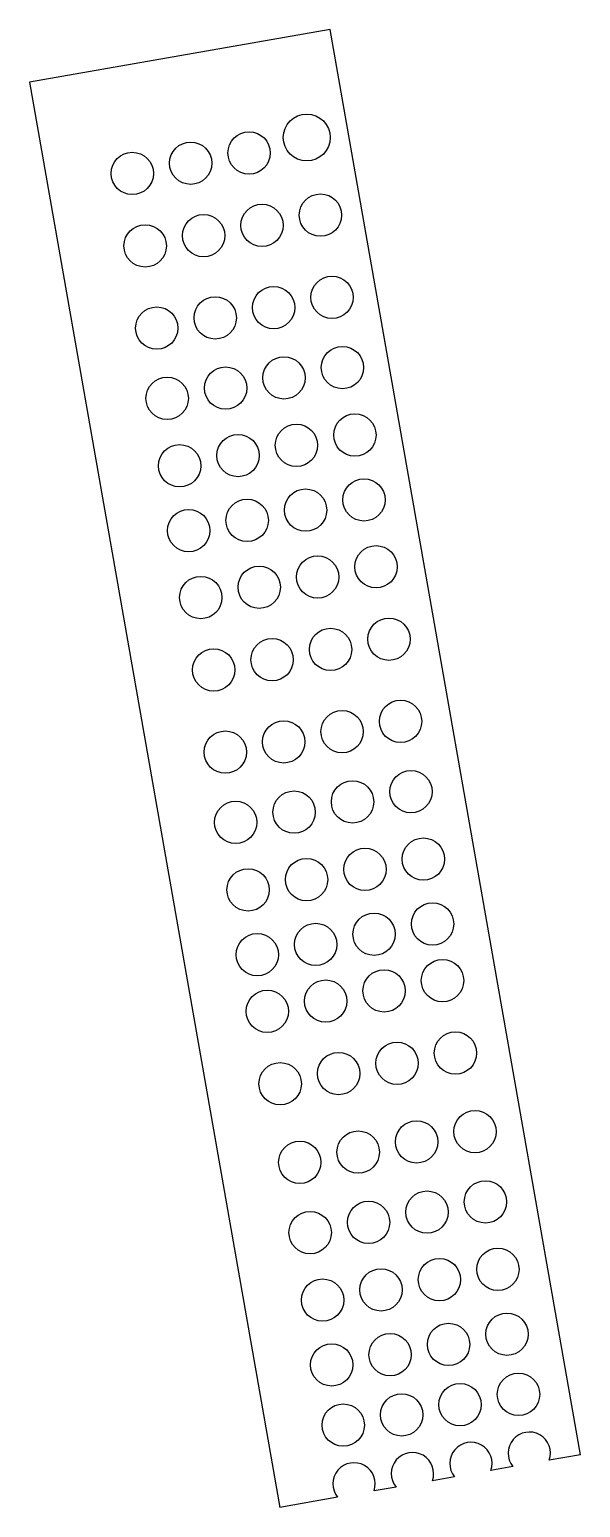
# Model space of a CAD drawing. Header units: millimetres. Extents: x -29.8 to 2.7, y -18.4 to 68.8.
import ezdxf

# ---------------------------------------------------------------- set-up
doc = ezdxf.new("R2010")
doc.units = ezdxf.units.MM

msp = doc.modelspace()

# ---------------------------------------------------------------- linework, layer by layer
at = {"color": 7, "linetype": 'Continuous', "lineweight": 25}
for p, q in [((-12.081, 68.822), (-29.81, 65.71)), ((2.692, -15.337), (-12.081, 68.822)), ((-29.81, 65.71), (-15.037, -18.449)), ((2.692, -15.337), (0.857, -15.659)), ((-1.29, -16.036), (-2.59, -16.264)), ((-8.185, -17.246), (-9.484, -17.474)), ((-4.737, -16.641), (-6.037, -16.869)), ((-11.632, -17.851), (-15.037, -18.449))]:
    msp.add_line(p, q, dxfattribs=at)
for centre, radius in [((-13.453, 62.448), 1.386), ((-20.305, 60.929), 1.25), ((-16.857, 61.535), 1.25), ((-23.752, 60.324), 1.25), ((-16.095, 57.257), 1.25), ((-12.648, 57.863), 1.25), ((-19.542, 56.652), 1.25), ((-22.99, 56.047), 1.25), ((-11.964, 53.009), 1.25), ((-15.411, 52.403), 1.25), ((-22.306, 51.193), 1.25), ((-18.858, 51.798), 1.25), ((-11.35, 48.861), 1.25), ((-18.245, 47.65), 1.25), ((-14.798, 48.255), 1.25), ((-21.692, 47.045), 1.25), ((-14.064, 44.271), 1.25), ((-10.617, 44.876), 1.25), ((-17.511, 43.666), 1.25), ((-20.959, 43.061), 1.25), ((-10.078, 41.048), 1.25), ((-16.972, 39.838), 1.25), ((-13.525, 40.443), 1.25), ((-20.42, 39.233), 1.25), ((-12.814, 36.494), 1.25), ((-9.367, 37.099), 1.25), ((-16.261, 35.889), 1.25), ((-19.709, 35.283), 1.25), ((-8.605, 32.822), 1.25), ((-12.052, 32.217), 1.25), ((-15.499, 31.611), 1.25), ((-18.946, 31.006), 1.25), ((-7.921, 27.968), 1.25), ((-14.815, 26.757), 1.25), ((-11.368, 27.363), 1.25), ((-18.262, 26.152), 1.25), ((-10.755, 23.215), 1.25), ((-7.307, 23.82), 1.25), ((-14.202, 22.609), 1.25), ((-17.649, 22.004), 1.25), ((-6.573, 19.836), 1.25), ((-10.021, 19.23), 1.25), ((-16.915, 18.02), 1.25), ((-13.468, 18.625), 1.25), ((-9.482, 15.402), 1.25), ((-6.034, 16.007), 1.25), ((-12.929, 14.797), 1.25), ((-16.376, 14.192), 1.25), ((-8.892, 12.056), 1.25), ((-5.445, 12.661), 1.25), ((-12.339, 11.451), 1.25), ((-15.786, 10.846), 1.25), ((-4.682, 8.384), 1.25), ((-8.129, 7.779), 1.25), ((-11.577, 7.174), 1.25), ((-15.024, 6.569), 1.25), ((-6.974, 3.138), 1.25), ((-3.527, 3.743), 1.25), ((-10.421, 2.533), 1.25), ((-13.868, 1.927), 1.25), ((-6.36, -1.01), 1.25), ((-2.913, -0.405), 1.25), ((-9.808, -1.615), 1.25), ((-13.255, -2.221), 1.25), ((-2.179, -4.389), 1.25), ((-9.074, -5.6), 1.25), ((-5.627, -4.995), 1.25), ((-12.521, -6.205), 1.25), ((-1.64, -8.218), 1.25), ((-5.088, -8.823), 1.25), ((-8.535, -9.428), 1.25), ((-11.982, -10.033), 1.25), ((-4.408, -12.377), 1.25), ((-0.961, -11.772), 1.25), ((-7.855, -12.982), 1.25), ((-11.303, -13.587), 1.25)]:
    msp.add_circle(centre, radius, dxfattribs=at)
for centre in [(-3.769, -15.85), (-0.322, -15.245), (-7.217, -16.455), (-10.664, -17.06)]:
    msp.add_arc(centre, 1.25, 340.66317, 219.24948, dxfattribs=at)

doc.saveas('drawing.dxf')
